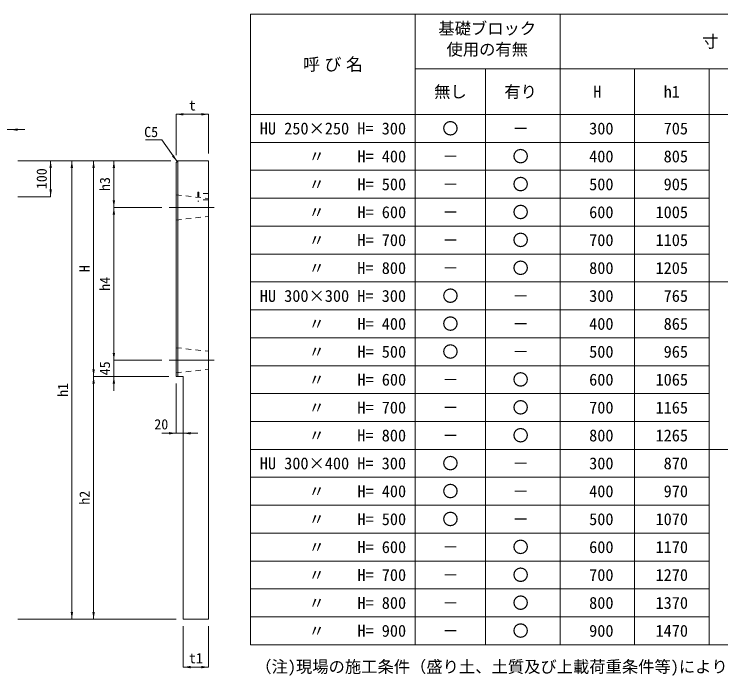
# Model space of a CAD drawing. Units: millimetres at full size. Extents: x -1501 to 45572, y 2928 to 12418.
# Drawn here: x 951 to 2917, y 5162 to 7003 of the extents above; entities that cross this region are included whole.
import ezdxf
from ezdxf.enums import TextEntityAlignment as Align

# ---------------------------------------------------------------- set-up
doc = ezdxf.new("R2010")
doc.units = ezdxf.units.MM
doc.header["$LTSCALE"] = 40
doc.linetypes.add('USER1', pattern=[14.2875, 9.525, -1.5875, 1.5875, -1.5875])
doc.linetypes.add('USER2', pattern=[0.675, 0.375, -0.3])
for name, color, linetype, lineweight in [('0_2', 7, 'Continuous', 9), ('寸法線', 7, 'Continuous', 9), ('引出線', 4, 'Continuous', 9), ('本体', 2, 'Continuous', 20), ('ｲﾝｻｰﾄ', 3, 'USER2', 9)]:
    doc.layers.add(name, color=color, linetype=linetype, lineweight=lineweight)
doc.styles.add('ＭＳ ゴシック', font='')
doc.styles.add('ＭＳ Ｐゴシック', font='')
doc.styles.get('ＭＳ ゴシック').set_extended_font_data('MS Gothic')
doc.styles.get('ＭＳ Ｐゴシック').set_extended_font_data('MS PGothic')

# ---------------------------------------------------------------- blocks, each defined once
blk = doc.blocks.new('filled_arrow')
at = {"color": 0, "linetype": 'Continuous', "lineweight": -2}
blk.add_solid([(7.5, 1.25), (0, 0), (7.5, -1.25)], dxfattribs=at)

msp = doc.modelspace()

# ---------------------------------------------------------------- linework, layer by layer
at = {"layer": '寸法線'}
for p, q in [((1608.76, 7002.86), (4127.58, 7002.86)), ((1608.76, 7002.86), (1608.76, 6180.29)), ((2067.13, 7002.86), (2067.13, 6180.29)), ((2469.69, 7002.86), (2469.69, 6180.29)), ((2067.13, 6850.41), (3920.34, 6850.41)), ((2262.45, 6850.41), (2262.45, 6180.29)), ((2676.93, 6850.41), (2676.93, 6180.29)), ((2884.16, 6850.41), (2884.16, 6180.29)), ((1401.78, 6724.22), (1491.78, 6724.22)), ((1401.78, 6610.12), (1401.78, 6724.22)), ((1491.78, 6615.12), (1491.78, 6724.22)), ((1608.76, 6723.65), (4127.58, 6723.65)), ((866.1, 6681.57), (981.1, 6681.57)), ((1608.76, 6646.03), (2884.16, 6646.03)), ((961.1, 6595.12), (1111.64, 6595.12)), ((961.1, 6595.12), (1052.66, 6595.12)), ((1052.66, 6595.12), (1052.66, 6495.12)), ((1111.64, 5320.12), (1111.64, 6595.12)), ((1111.64, 5320.12), (1111.64, 6595.12)), ((1386.78, 6595.12), (1111.64, 6595.12)), ((1172.11, 5995.12), (1172.11, 6595.12)), ((1386.78, 6595.12), (1172.11, 6595.12)), ((1228.53, 6465.12), (1228.53, 6595.12)), ((1386.78, 6595.12), (1228.53, 6595.12)), ((1608.76, 6568.4), (2884.16, 6568.4)), ((961.1, 6495.12), (1052.66, 6495.12)), ((1608.76, 6490.78), (2884.16, 6490.78)), ((1228.53, 6040.12), (1228.53, 6465.12)), ((1362.41, 6465.12), (1228.53, 6465.12)), ((1362.41, 6465.12), (1228.53, 6465.12)), ((1608.76, 6413.16), (2884.16, 6413.16)), ((1608.76, 6335.54), (2884.16, 6335.54)), ((1608.76, 6257.91), (4127.58, 6257.91)), ((1608.76, 6257.91), (1608.76, 5792.17)), ((2067.13, 6257.91), (2067.13, 5792.17)), ((2262.45, 6257.91), (2262.45, 5792.17)), ((2469.69, 6257.91), (2469.69, 5792.17)), ((2676.93, 6257.91), (2676.93, 5792.17)), ((2884.16, 6257.91), (2884.16, 5792.17)), ((1608.76, 6180.29), (2884.16, 6180.29)), ((1608.76, 6102.67), (2884.16, 6102.67)), ((1228.53, 5955.12), (1228.53, 6080.12)), ((1361.78, 6040.12), (1228.53, 6040.12)), ((1361.78, 6040.12), (1228.53, 6040.12)), ((1608.76, 6025.04), (2884.16, 6025.04)), ((1172.11, 5320.12), (1172.11, 5995.12)), ((1381.78, 5995.12), (1172.11, 5995.12)), ((1381.78, 5995.12), (1172.11, 5995.12)), ((1381.78, 5995.12), (1228.53, 5995.12)), ((1401.78, 5975.12), (1401.78, 5837.03)), ((1421.78, 5975.12), (1421.78, 5837.03)), ((1608.76, 5947.42), (2884.16, 5947.42)), ((1608.76, 5869.8), (2884.16, 5869.8)), ((1461.78, 5837.03), (1361.78, 5837.03)), ((1608.76, 5792.17), (1608.76, 5248.81)), ((1608.76, 5792.17), (2884.16, 5792.17)), ((1608.76, 5792.17), (4127.58, 5792.17)), ((2067.13, 5792.17), (2067.13, 5248.81)), ((2262.45, 5792.17), (2262.45, 5248.81)), ((2469.69, 5792.17), (2469.69, 5248.81)), ((2676.93, 5792.17), (2676.93, 5248.81)), ((2884.16, 5792.17), (2884.16, 5248.81)), ((1608.76, 5714.55), (2884.16, 5714.55)), ((1608.76, 5636.93), (2884.16, 5636.93)), ((1608.76, 5559.3), (2884.16, 5559.3)), ((1608.76, 5481.68), (2884.16, 5481.68)), ((1608.76, 5404.06), (2884.16, 5404.06)), ((961.1, 5320.12), (1111.64, 5320.12)), ((1401.78, 5320.12), (1111.64, 5320.12)), ((1401.78, 5320.12), (1172.11, 5320.12)), ((1608.76, 5326.44), (2884.16, 5326.44)), ((1421.78, 5300.12), (1421.78, 5186.51)), ((1491.78, 5300.12), (1491.78, 5186.51)), ((1608.76, 5248.81), (4127.58, 5248.81)), ((1421.78, 5186.51), (1491.78, 5186.51))]:
    msp.add_line(p, q, dxfattribs=at)
at = {"layer": '寸法線', "linetype": 'USER1'}
for p, q in [((1507.58, 6465.12), (1382.41, 6465.12)), ((1507.58, 6040.12), (1382.41, 6040.12))]:
    msp.add_line(p, q, dxfattribs=at)
at = {"layer": '引出線'}
msp.add_lwpolyline([(1404.28, 6592.62), (1361.57, 6653.33), (1316.39, 6653.33)], dxfattribs=at)
at = {"layer": '本体', "color": 4, "lineweight": 5}
msp.add_line((1406.78, 6595.12), (1406.78, 5995.12), dxfattribs=at)
at = {"layer": '本体', "linetype": 'USER2', "lineweight": 9}
for p, q in [((1401.78, 6500.12), (1491.78, 6490.12)), ((1401.78, 6430.12), (1491.78, 6440.12)), ((1401.78, 6075.12), (1491.78, 6065.12)), ((1401.78, 6005.12), (1491.78, 6015.12))]:
    msp.add_line(p, q, dxfattribs=at)
at = {"layer": '本体'}
msp.add_lwpolyline([(1401.78, 6590.12), (1406.78, 6595.12), (1491.78, 6595.12), (1491.78, 5320.12), (1421.78, 5320.12), (1421.78, 5995.12), (1401.78, 5995.12)], close=True, dxfattribs=at)
at = {"layer": 'ｲﾝｻｰﾄ'}
for p, q in [((1461.78, 6507.62), (1461.78, 6482.62)), ((1464.78, 6507.62), (1461.78, 6507.62)), ((1464.78, 6507.62), (1464.78, 6482.62)), ((1491.78, 6503.62), (1464.78, 6503.62)), ((1491.78, 6503.62), (1491.78, 6486.62)), ((1464.78, 6482.62), (1461.78, 6482.62)), ((1491.78, 6486.62), (1464.78, 6486.62))]:
    msp.add_line(p, q, dxfattribs=at)

# ---------------------------------------------------------------- block references
at = {"layer": '寸法線', "xscale": 2.67, "yscale": 2.67}
for p in [(1401.78, 6724.22), (941.1, 6681.57), (1421.78, 5837.03), (1421.78, 5186.51)]:
    msp.add_blockref('filled_arrow', p, dxfattribs=at)
for p, rotation in [((1491.78, 6724.22), 180), ((1052.66, 6595.12), 270), ((1111.64, 6595.12), 270), ((1111.64, 6595.12), 270), ((1172.11, 6595.12), 270), ((1228.53, 6595.12), 270), ((1052.66, 6495.12), 90), ((1228.53, 6465.12), 90), ((1228.53, 6465.12), 270), ((1228.53, 6040.12), 90), ((1228.53, 6040.12), 90), ((1172.11, 5995.12), 90), ((1172.11, 5995.12), 270), ((1228.53, 5995.12), 270), ((1401.78, 5837.03), 180), ((1111.64, 5320.12), 90), ((1111.64, 5320.12), 90), ((1172.11, 5320.12), 90), ((1491.78, 5186.51), 180)]:
    msp.add_blockref('filled_arrow', p, dxfattribs=dict(at, rotation=rotation))
at = {"layer": '引出線', "xscale": 2.67, "yscale": 2.67, "rotation": 125.1}
msp.add_blockref('filled_arrow', (1404.28, 6592.62), dxfattribs=at)

# ---------------------------------------------------------------- texts
at = {"layer": '0_2', "style": 'ＭＳ ゴシック'}
msp.add_text('（注)現場の施工条件（盛り土、土質及び上載荷重条件等)により、基礎ブロックが必要になる場合がありますので、', height=33.23, dxfattribs=at).set_placement((1621.93, 5204.33), align=Align.TOP_LEFT)
at = {"layer": '寸法線', "style": 'ＭＳ ゴシック'}
for s, p in [('基礎ブロック', (2131.28, 6979.7)), ('使用の有無', (2153.94, 6921.37))]:
    msp.add_text(s, height=33.23, dxfattribs=at).set_placement(p, align=Align.TOP_LEFT)
at = {"layer": '寸法線'}
for s, height, style, p in [('寸\u3000  法\u3000（ ｍｍ ）', 33.23, 'ＭＳ ゴシック', (3091.4, 6926.63)), ('呼 び 名', 34.64, 'ＭＳ Ｐゴシック', (1837.95, 6863.26)), ('無し', 33.23, 'ＭＳ ゴシック', (2164.79, 6787.03)), ('有り', 33.23, 'ＭＳ ゴシック', (2360.11, 6787.03)), ('H', 33.23, 'ＭＳ ゴシック', (2573.31, 6787.03)), ('h1', 33.23, 'ＭＳ ゴシック', (2780.54, 6787.03)), ('t', 28.48, 'ＭＳ ゴシック', (1446.78, 6749.22)), ('〇', 33.23, 'ＭＳ ゴシック', (2164.79, 6684.84)), ('HU 250×250 H= 300', 33.23, 'ＭＳ ゴシック', (1837.95, 6684.84)), ('－', 33.23, 'ＭＳ ゴシック', (2360.11, 6684.84)), (' 300', 33.23, 'ＭＳ ゴシック', (2573.31, 6684.84)), (' 705', 33.23, 'ＭＳ ゴシック', (2780.54, 6684.84)), ('〇', 33.23, 'ＭＳ ゴシック', (2360.11, 6607.22)), ('\u3000    〃  \u3000H= 400', 33.23, 'ＭＳ ゴシック', (1837.95, 6607.22)), ('－', 33.23, 'ＭＳ ゴシック', (2164.79, 6607.22)), (' 400', 33.23, 'ＭＳ ゴシック', (2573.31, 6607.22)), (' 805', 33.23, 'ＭＳ ゴシック', (2780.54, 6607.22)), ('〇', 33.23, 'ＭＳ ゴシック', (2360.11, 6529.59)), ('\u3000    〃\u3000  H= 500', 33.23, 'ＭＳ ゴシック', (1837.95, 6529.59)), ('－', 33.23, 'ＭＳ ゴシック', (2164.79, 6529.59)), (' 500', 33.23, 'ＭＳ ゴシック', (2573.31, 6529.59)), (' 905', 33.23, 'ＭＳ ゴシック', (2780.54, 6529.59)), ('\u3000    〃\u3000\u3000H= 600', 33.23, 'ＭＳ ゴシック', (1837.95, 6451.97)), ('〇', 33.23, 'ＭＳ ゴシック', (2360.11, 6451.97)), ('－', 33.23, 'ＭＳ ゴシック', (2164.79, 6451.97)), (' 600', 33.23, 'ＭＳ ゴシック', (2573.31, 6451.97)), ('1005', 33.23, 'ＭＳ ゴシック', (2780.54, 6451.97)), (' \u3000   〃    H= 700', 33.23, 'ＭＳ ゴシック', (1837.95, 6374.35)), ('〇', 33.23, 'ＭＳ ゴシック', (2360.11, 6374.35)), (' 700', 33.23, 'ＭＳ ゴシック', (2573.31, 6374.35)), ('1105', 33.23, 'ＭＳ ゴシック', (2780.54, 6374.35)), ('－', 33.23, 'ＭＳ ゴシック', (2164.79, 6374.35)), ('      〃    H= 800', 33.23, 'ＭＳ ゴシック', (1837.95, 6296.72)), ('〇', 33.23, 'ＭＳ ゴシック', (2360.11, 6296.72)), (' 800', 33.23, 'ＭＳ ゴシック', (2573.31, 6296.72)), ('1205', 33.23, 'ＭＳ ゴシック', (2780.54, 6296.72)), ('－', 33.23, 'ＭＳ ゴシック', (2164.79, 6296.72)), ('HU 300×300 H= 300', 33.23, 'ＭＳ ゴシック', (1837.95, 6219.1)), ('〇', 33.23, 'ＭＳ ゴシック', (2164.79, 6219.1)), (' 300', 33.23, 'ＭＳ ゴシック', (2573.31, 6219.1)), (' 765', 33.23, 'ＭＳ ゴシック', (2780.54, 6219.1)), ('－', 33.23, 'ＭＳ ゴシック', (2360.11, 6219.1)), ('\u3000    〃  \u3000H= 400', 33.23, 'ＭＳ ゴシック', (1837.95, 6141.48)), ('〇', 33.23, 'ＭＳ ゴシック', (2164.79, 6141.48)), (' 400', 33.23, 'ＭＳ ゴシック', (2573.31, 6141.48)), (' 865', 33.23, 'ＭＳ ゴシック', (2780.54, 6141.48)), ('－', 33.23, 'ＭＳ ゴシック', (2360.11, 6141.48)), ('\u3000    〃\u3000  H= 500', 33.23, 'ＭＳ ゴシック', (1837.95, 6063.85)), ('〇', 33.23, 'ＭＳ ゴシック', (2164.79, 6063.85)), (' 500', 33.23, 'ＭＳ ゴシック', (2573.31, 6063.85)), (' 965', 33.23, 'ＭＳ ゴシック', (2780.54, 6063.85)), ('－', 33.23, 'ＭＳ ゴシック', (2360.11, 6063.85)), ('\u3000    〃\u3000\u3000H= 600', 33.23, 'ＭＳ ゴシック', (1837.95, 5986.23)), ('〇', 33.23, 'ＭＳ ゴシック', (2360.11, 5986.23)), (' 600', 33.23, 'ＭＳ ゴシック', (2573.31, 5986.23)), ('1065', 33.23, 'ＭＳ ゴシック', (2780.54, 5986.23)), ('－', 33.23, 'ＭＳ ゴシック', (2164.79, 5986.23)), (' \u3000   〃    H= 700', 33.23, 'ＭＳ ゴシック', (1837.95, 5908.61)), ('〇', 33.23, 'ＭＳ ゴシック', (2360.11, 5908.61)), (' 700', 33.23, 'ＭＳ ゴシック', (2573.31, 5908.61)), ('1165', 33.23, 'ＭＳ ゴシック', (2780.54, 5908.61)), ('－', 33.23, 'ＭＳ ゴシック', (2164.79, 5908.61)), ('20', 28.48, 'ＭＳ ゴシック', (1360.47, 5862.03)), ('      〃    H= 800', 33.23, 'ＭＳ ゴシック', (1837.95, 5830.99)), ('〇', 33.23, 'ＭＳ ゴシック', (2360.11, 5830.99)), (' 800', 33.23, 'ＭＳ ゴシック', (2573.31, 5830.99)), ('1265', 33.23, 'ＭＳ ゴシック', (2780.54, 5830.99)), ('－', 33.23, 'ＭＳ ゴシック', (2164.79, 5830.99)), ('HU 300×400 H= 300', 33.23, 'ＭＳ ゴシック', (1837.95, 5753.36)), ('〇', 33.23, 'ＭＳ ゴシック', (2164.79, 5753.36)), (' 300', 33.23, 'ＭＳ ゴシック', (2573.31, 5753.36)), (' 870', 33.23, 'ＭＳ ゴシック', (2780.54, 5753.36)), ('－', 33.23, 'ＭＳ ゴシック', (2360.11, 5753.36)), ('\u3000    〃 \u3000 H= 400', 33.23, 'ＭＳ ゴシック', (1837.95, 5675.74)), ('〇', 33.23, 'ＭＳ ゴシック', (2164.79, 5675.74)), (' 400', 33.23, 'ＭＳ ゴシック', (2573.31, 5675.74)), (' 970', 33.23, 'ＭＳ ゴシック', (2780.54, 5675.74)), ('－', 33.23, 'ＭＳ ゴシック', (2360.11, 5675.74)), (' \u3000   〃 \u3000 H= 500', 33.23, 'ＭＳ ゴシック', (1837.95, 5598.12)), ('〇', 33.23, 'ＭＳ ゴシック', (2164.79, 5598.12)), (' 500', 33.23, 'ＭＳ ゴシック', (2573.31, 5598.12)), ('1070', 33.23, 'ＭＳ ゴシック', (2780.54, 5598.12)), ('－', 33.23, 'ＭＳ ゴシック', (2360.11, 5598.12)), (' \u3000   〃 \u3000 H= 600', 33.23, 'ＭＳ ゴシック', (1837.95, 5520.49)), ('〇', 33.23, 'ＭＳ ゴシック', (2360.11, 5520.49)), (' 600', 33.23, 'ＭＳ ゴシック', (2573.31, 5520.49)), ('1170', 33.23, 'ＭＳ ゴシック', (2780.54, 5520.49)), ('－', 33.23, 'ＭＳ ゴシック', (2164.79, 5520.49)), (' \u3000   〃 \u3000 H= 700', 33.23, 'ＭＳ ゴシック', (1837.95, 5442.87)), ('〇', 33.23, 'ＭＳ ゴシック', (2360.11, 5442.87)), (' 700', 33.23, 'ＭＳ ゴシック', (2573.31, 5442.87)), ('1270', 33.23, 'ＭＳ ゴシック', (2780.54, 5442.87)), ('－', 33.23, 'ＭＳ ゴシック', (2164.79, 5442.87)), (' \u3000   〃 \u3000 H= 800', 33.23, 'ＭＳ ゴシック', (1837.95, 5365.25)), ('〇', 33.23, 'ＭＳ ゴシック', (2360.11, 5365.25)), (' 800', 33.23, 'ＭＳ ゴシック', (2573.31, 5365.25)), ('1370', 33.23, 'ＭＳ ゴシック', (2780.54, 5365.25)), ('－', 33.23, 'ＭＳ ゴシック', (2164.79, 5365.25)), ('〇', 33.23, 'ＭＳ ゴシック', (2360.11, 5287.62)), (' \u3000   〃 \u3000 H= 900', 33.23, 'ＭＳ ゴシック', (1837.95, 5287.62)), ('－', 33.23, 'ＭＳ ゴシック', (2164.79, 5287.62)), (' 900', 33.23, 'ＭＳ ゴシック', (2573.31, 5287.62)), ('1470', 33.23, 'ＭＳ ゴシック', (2780.54, 5287.62)), ('t1', 28.48, 'ＭＳ ゴシック', (1456.78, 5211.51))]:
    msp.add_text(s, height=height, dxfattribs=dict(at, style=style)).set_placement(p, align=Align.MIDDLE_CENTER)
at = {"layer": '寸法線', "style": 'ＭＳ ゴシック'}
for s, p in [('100', (1027.66, 6545.12)), ('h3', (1203.53, 6530.12)), ('H', (1147.11, 6295.12)), ('h4', (1203.53, 6252.62)), ('45', (1203.53, 6017.62)), ('h1', (1086.64, 5957.62)), ('h1', (1086.64, 5957.62)), ('h2', (1147.11, 5657.62))]:
    msp.add_text(s, height=28.48, rotation=90, dxfattribs=at).set_placement(p, align=Align.MIDDLE_CENTER)
at = {"layer": '引出線', "style": 'ＭＳ ゴシック'}
msp.add_text('C5', height=28.48, dxfattribs=at).set_placement((1351.57, 6689.33), align=Align.TOP_RIGHT)

doc.saveas('drawing.dxf')
